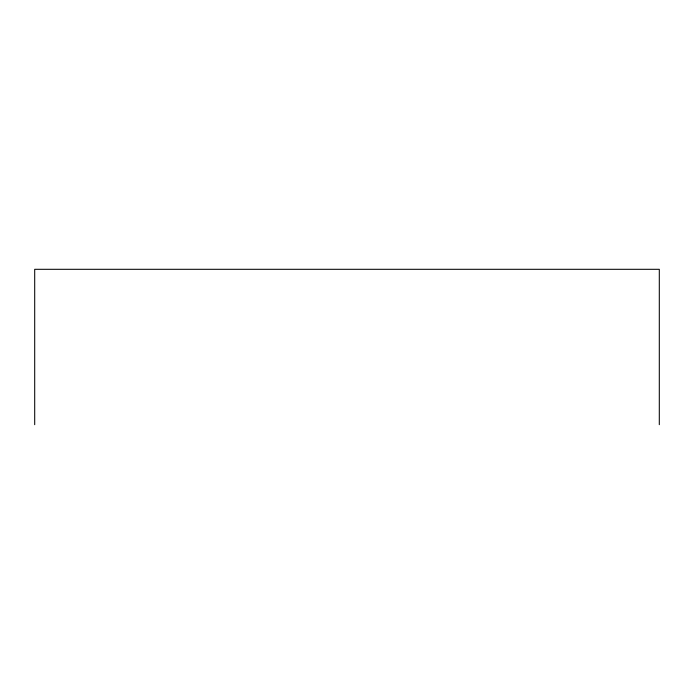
<?xml version="1.0" encoding="UTF-8"?>
<svg xmlns="http://www.w3.org/2000/svg" width="694" height="694" viewBox="0 0 694 694"><rect width="100%" height="100%" fill="white"/><g stroke="black" fill="none" stroke-linecap="round" stroke-linejoin="round"><path stroke-width="1.04" d="M659.3 424.693L659.3 269.307L34.7 269.307L34.7 424.693"/></g></svg>
